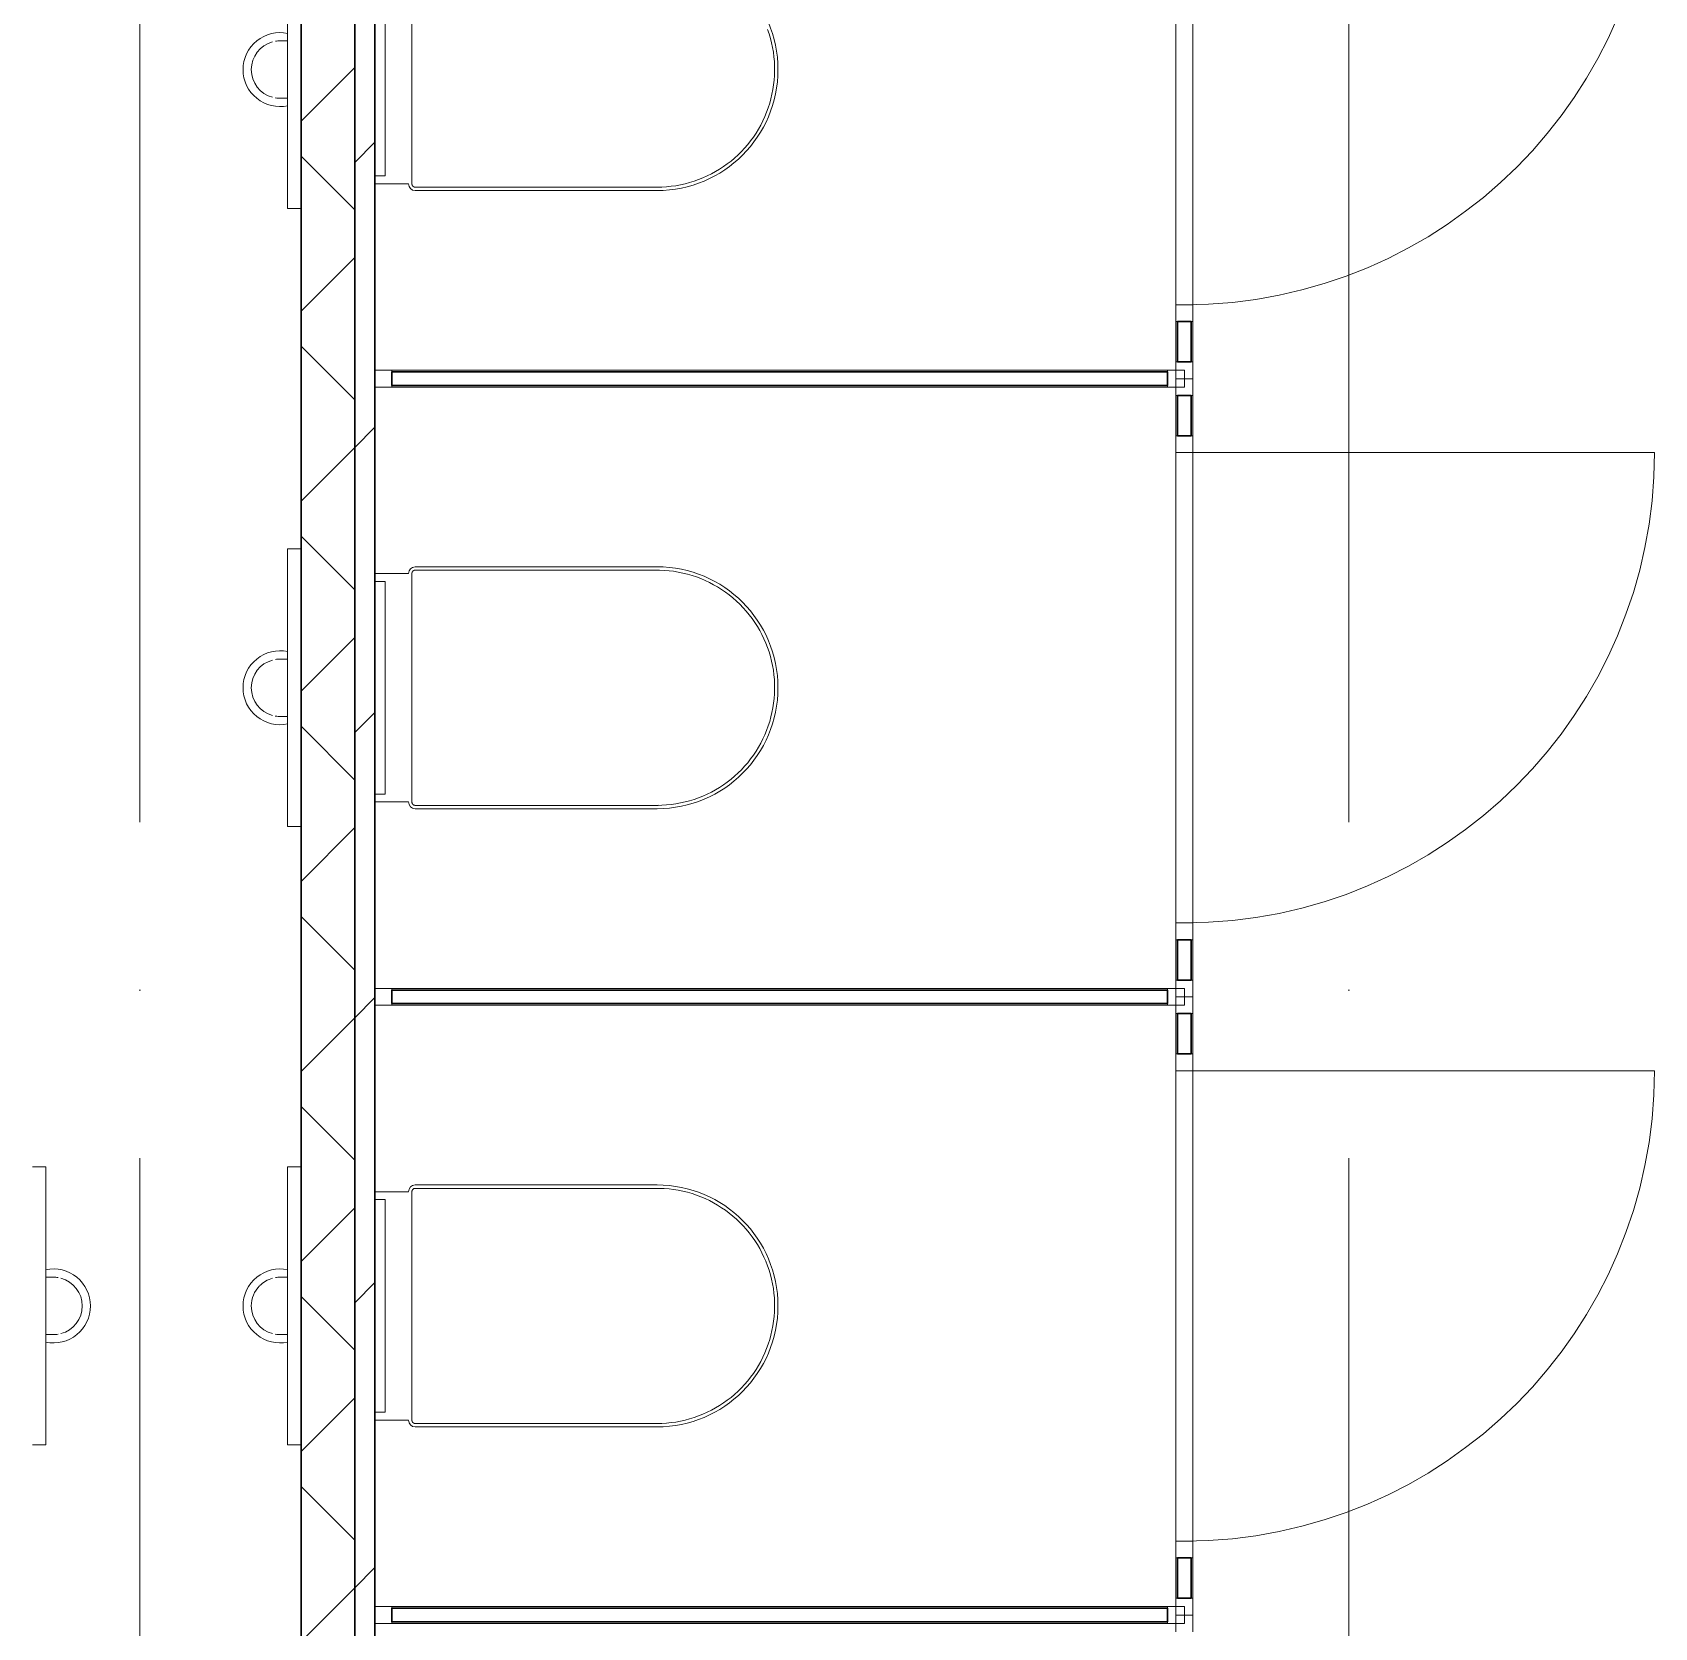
# Model space of a CAD drawing. Header units: millimetres. Extents: x -88595 to 880822, y -1054509 to -148035.
# Drawn here: x 163303 to 165718, y -271051 to -268677 of the extents above; entities that cross this region are included whole.
import ezdxf

# ---------------------------------------------------------------- set-up
doc = ezdxf.new("R2010")
doc.units = ezdxf.units.MM
doc.linetypes.add('ADSK_Линия сетки', pattern=[25, 20, -2.5, 0, -2.5])
for name, color, linetype, lineweight in [('Витраж', 7, 'Continuous', 9), ('Двери', 7, 'Continuous', 9), ('Оборудование', 7, 'Continuous', 18), ('Оси', 7, 'Continuous', 9), ('Сантехника', 7, 'Continuous', 18), ('Стены наружные', 7, 'Continuous', 18), ('Стены разрез', 7, 'Continuous', 30)]:
    doc.layers.add(name, color=color, linetype=linetype, lineweight=lineweight)

# ---------------------------------------------------------------- blocks, each defined once
blk = doc.blocks.new('1 этаж')
at = {"layer": 'Витраж'}
for p, q in [((201135.2, 659932.6), (201135.2, 659232.6)), ((201160.2, 659932.6), (201160.2, 659232.6)), ((201135.2, 659207.6), (201135.2, 659147.6)), ((201160.2, 659207.6), (201160.2, 659147.6)), ((201122.7, 659135.1), (199967.7, 659135.1)), ((201122.7, 659110.1), (199967.7, 659110.1)), ((201135.2, 659097.6), (201135.2, 659037.6)), ((201160.2, 659097.6), (201160.2, 659037.6)), ((201135.2, 659012.6), (201135.2, 658312.6)), ((201160.2, 659012.6), (201160.2, 658312.6)), ((201135.2, 658287.6), (201135.2, 658227.6)), ((201160.2, 658287.6), (201160.2, 658227.6)), ((201122.7, 658215.1), (199967.7, 658215.1)), ((201122.7, 658190.1), (199967.7, 658190.1)), ((201135.2, 658177.6), (201135.2, 658117.6)), ((201160.2, 658177.6), (201160.2, 658117.6)), ((201135.2, 658092.6), (201135.2, 657392.6)), ((201160.2, 658092.6), (201160.2, 657392.6)), ((201135.2, 657367.6), (201135.2, 657307.6)), ((201160.2, 657367.6), (201160.2, 657307.6)), ((201122.7, 657295.1), (199967.7, 657295.1)), ((201122.7, 657270.1), (199967.7, 657270.1))]:
    blk.add_line(p, q, dxfattribs=at)
at = {"layer": 'Витраж', "lineweight": 18, "extrusion": (0, 0, -1)}
for p, q in [((201160.2, 659232.6), (201135.2, 659232.6)), ((201135.2, 659232.6), (201135.2, 659207.6)), ((201160.2, 659207.6), (201160.2, 659232.6)), ((201135.2, 659207.6), (201160.2, 659207.6)), ((201147.7, 659135.1), (201122.7, 659135.1)), ((201122.7, 659135.1), (201122.7, 659110.1)), ((201147.7, 659110.1), (201147.7, 659135.1)), ((201122.7, 659110.1), (201147.7, 659110.1)), ((201160.2, 659122.6), (201135.2, 659122.6)), ((201135.2, 659122.6), (201135.2, 659097.6)), ((201160.2, 659097.6), (201160.2, 659122.6)), ((201135.2, 659097.6), (201160.2, 659097.6)), ((201160.2, 659037.6), (201135.2, 659037.6)), ((201135.2, 659037.6), (201135.2, 659012.6)), ((201160.2, 659012.6), (201160.2, 659037.6)), ((201135.2, 659012.6), (201160.2, 659012.6)), ((201160.2, 658312.6), (201135.2, 658312.6)), ((201135.2, 658312.6), (201135.2, 658287.6)), ((201160.2, 658287.6), (201160.2, 658312.6)), ((201135.2, 658287.6), (201160.2, 658287.6)), ((201147.7, 658215.1), (201122.7, 658215.1)), ((201122.7, 658215.1), (201122.7, 658190.1)), ((201147.7, 658190.1), (201147.7, 658215.1)), ((201122.7, 658190.1), (201147.7, 658190.1)), ((201160.2, 658202.6), (201135.2, 658202.6)), ((201135.2, 658202.6), (201135.2, 658177.6)), ((201160.2, 658177.6), (201160.2, 658202.6)), ((201135.2, 658177.6), (201160.2, 658177.6)), ((201160.2, 658117.6), (201135.2, 658117.6)), ((201135.2, 658117.6), (201135.2, 658092.6)), ((201160.2, 658092.6), (201160.2, 658117.6)), ((201135.2, 658092.6), (201160.2, 658092.6)), ((201160.2, 657392.6), (201135.2, 657392.6)), ((201135.2, 657392.6), (201135.2, 657367.6)), ((201160.2, 657367.6), (201160.2, 657392.6)), ((201135.2, 657367.6), (201160.2, 657367.6)), ((201147.7, 657295.1), (201122.7, 657295.1)), ((201122.7, 657295.1), (201122.7, 657270.1)), ((201147.7, 657270.1), (201147.7, 657295.1)), ((201122.7, 657270.1), (201147.7, 657270.1)), ((201160.2, 657282.6), (201135.2, 657282.6)), ((201135.2, 657282.6), (201135.2, 657257.6)), ((201160.2, 657257.6), (201160.2, 657282.6))]:
    blk.add_line(p, q, dxfattribs=at)
at = {"layer": 'Витраж', "lineweight": 18}
for p, q in [((199967.7, 659135.1), (199942.7, 659135.1)), ((199942.7, 659135.1), (199942.7, 659110.1)), ((199967.7, 659110.1), (199967.7, 659135.1)), ((201160.2, 659147.6), (201135.2, 659147.6)), ((201135.2, 659147.6), (201135.2, 659122.6)), ((201160.2, 659122.6), (201160.2, 659147.6)), ((199942.7, 659110.1), (199967.7, 659110.1)), ((201135.2, 659122.6), (201160.2, 659122.6)), ((199967.7, 658215.1), (199942.7, 658215.1)), ((199942.7, 658215.1), (199942.7, 658190.1)), ((199967.7, 658190.1), (199967.7, 658215.1)), ((201160.2, 658227.6), (201135.2, 658227.6)), ((201135.2, 658227.6), (201135.2, 658202.6)), ((201160.2, 658202.6), (201160.2, 658227.6)), ((199942.7, 658190.1), (199967.7, 658190.1)), ((201135.2, 658202.6), (201160.2, 658202.6)), ((199967.7, 657295.1), (199942.7, 657295.1)), ((199942.7, 657295.1), (199942.7, 657270.1)), ((199967.7, 657270.1), (199967.7, 657295.1)), ((201160.2, 657307.6), (201135.2, 657307.6)), ((201135.2, 657307.6), (201135.2, 657282.6)), ((201160.2, 657282.6), (201160.2, 657307.6)), ((199942.7, 657270.1), (199967.7, 657270.1)), ((201135.2, 657282.6), (201160.2, 657282.6))]:
    blk.add_line(p, q, dxfattribs=at)
at = {"layer": 'Двери'}
for p, q in [((201160.2, 659012.6), (201847.7, 659012.6)), ((201160.2, 658092.6), (201847.7, 658092.6))]:
    blk.add_line(p, q, dxfattribs=at)
for centre in [(201147.7, 659932.6), (201147.7, 659012.6), (201147.7, 658092.6)]:
    blk.add_arc(centre, 700, 270, 0, dxfattribs=at)
at = {"layer": 'Оси', "linetype": 'ADSK_Линия сетки', "ltscale": 100}
for p, q in [((199592.7, 662962.6), (199592.7, 631836.5)), ((201392.7, 662962.6), (201392.7, 631836.5))]:
    blk.add_line(p, q, dxfattribs=at)
at = {"layer": 'Сантехника', "lineweight": 9}
for p, q in [((199812.7, 659400.9), (199812.7, 659764.4)), ((199812.7, 659400.9), (199812.7, 659375.9)), ((199812.7, 659375.9), (199832.7, 659375.9)), ((199832.7, 658869.4), (199812.7, 658869.4)), ((199812.7, 658869.4), (199812.7, 658844.4)), ((199812.7, 658480.9), (199812.7, 658844.4)), ((199812.7, 658480.9), (199812.7, 658455.9)), ((199812.7, 658455.9), (199832.7, 658455.9)), ((199452.7, 657949.4), (199432.7, 657949.4)), ((199452.7, 657924.4), (199452.7, 657949.4)), ((199832.7, 657949.4), (199812.7, 657949.4)), ((199812.7, 657949.4), (199812.7, 657924.4)), ((199452.7, 657924.4), (199452.7, 657560.9)), ((199812.7, 657560.9), (199812.7, 657924.4)), ((199452.7, 657535.9), (199452.7, 657560.9)), ((199812.7, 657560.9), (199812.7, 657535.9)), ((199432.7, 657535.9), (199452.7, 657535.9)), ((199812.7, 657535.9), (199832.7, 657535.9))]:
    blk.add_line(p, q, dxfattribs=at)
at = {"layer": 'Сантехника'}
for p, q in [((199957.7, 659740.8), (199957.7, 659424.4)), ((199997.7, 659752.6), (199997.7, 659412.6)), ((199957.7, 659424.4), (199942.7, 659424.4)), ((199942.7, 659412.6), (199992.7, 659412.6)), ((200002.7, 659407.6), (200362.7, 659407.6)), ((200002.7, 659402.6), (200362.7, 659402.6)), ((200362.7, 658842.6), (200002.7, 658842.6)), ((200362.7, 658837.6), (200002.7, 658837.6)), ((199992.7, 658832.6), (199942.7, 658832.6)), ((199942.7, 658820.8), (199957.7, 658820.8)), ((199957.7, 658820.8), (199957.7, 658504.4)), ((199997.7, 658832.6), (199997.7, 658492.6)), ((199957.7, 658504.4), (199942.7, 658504.4)), ((199942.7, 658492.6), (199992.7, 658492.6)), ((200002.7, 658487.6), (200362.7, 658487.6)), ((200002.7, 658482.6), (200362.7, 658482.6)), ((200362.7, 657922.6), (200002.7, 657922.6)), ((199992.7, 657912.6), (199942.7, 657912.6)), ((199942.7, 657900.8), (199957.7, 657900.8)), ((199957.7, 657900.8), (199957.7, 657584.4)), ((199997.7, 657912.6), (199997.7, 657572.6)), ((200362.7, 657917.6), (200002.7, 657917.6)), ((199957.7, 657584.4), (199942.7, 657584.4)), ((199942.7, 657572.6), (199992.7, 657572.6)), ((200002.7, 657567.6), (200362.7, 657567.6)), ((200002.7, 657562.6), (200362.7, 657562.6))]:
    blk.add_line(p, q, dxfattribs=at)
at = {"layer": 'Сантехника', "flags": 128}
for points in [[(200362.7, 659407.6), (200369.7, 659407.7), (200376.7, 659408.2), (200383.7, 659408.9), (200390.6, 659409.8), (200397.5, 659411.1), (200404.3, 659412.6), (200411.1, 659414.4), (200417.8, 659416.5), (200424.4, 659418.8), (200430.9, 659421.4), (200437.3, 659424.3), (200443.5, 659427.4), (200449.7, 659430.7), (200455.7, 659434.3), (200461.5, 659438.2), (200467.2, 659442.2), (200472.8, 659446.5), (200478.1, 659451), (200483.3, 659455.8), (200488.2, 659460.7), (200493, 659465.8), (200497.6, 659471.1), (200501.9, 659476.6), (200506.1, 659482.2), (200510, 659488.1), (200513.6, 659494), (200517.1, 659500.1), (200520.2, 659506.4), (200523.2, 659512.7), (200525.8, 659519.2), (200528.2, 659525.8), (200530.4, 659532.4), (200532.2, 659539.2), (200533.8, 659546), (200535.2, 659552.9), (200536.2, 659559.8), (200537, 659566.7), (200537.5, 659573.7), (200537.7, 659580.7), (200537.6, 659587.7), (200537.3, 659594.7), (200536.7, 659601.7), (200535.8, 659608.6), (200534.6, 659615.5), (200533.1, 659622.4), (200531.4, 659629.1), (200529.4, 659635.9), (200527.1, 659642.5)], [(199997.7, 659412.6), (199997.7, 659412.4), (199997.7, 659412.2), (199997.7, 659412), (199997.8, 659411.8), (199997.8, 659411.6), (199997.9, 659411.4), (199997.9, 659411.2), (199998, 659411), (199998, 659410.8), (199998.1, 659410.7), (199998.2, 659410.5), (199998.3, 659410.3), (199998.4, 659410.1), (199998.5, 659409.9), (199998.6, 659409.8), (199998.7, 659409.6), (199998.8, 659409.5), (199999, 659409.3), (199999.1, 659409.2), (199999.2, 659409), (199999.4, 659408.9), (199999.5, 659408.8), (199999.7, 659408.6), (199999.8, 659408.5), (200000, 659408.4), (200000.2, 659408.3), (200000.4, 659408.2), (200000.5, 659408.1), (200000.7, 659408), (200000.9, 659407.9), (200001.1, 659407.9), (200001.3, 659407.8), (200001.5, 659407.8), (200001.7, 659407.7), (200001.9, 659407.7), (200002.1, 659407.6), (200002.3, 659407.6), (200002.5, 659407.6), (200002.7, 659407.6), (200002.7, 659407.6)], [(200002.7, 658837.6), (200002.5, 658837.6), (200002.3, 658837.6), (200002.1, 658837.6), (200001.9, 658837.5), (200001.7, 658837.5), (200001.5, 658837.5), (200001.3, 658837.4), (200001.1, 658837.4), (200000.9, 658837.3), (200000.8, 658837.2), (200000.6, 658837.1), (200000.4, 658837), (200000.2, 658836.9), (200000.1, 658836.8), (199999.9, 658836.7), (199999.7, 658836.6), (199999.6, 658836.5), (199999.4, 658836.4), (199999.3, 658836.2), (199999.1, 658836.1), (199999, 658835.9), (199998.9, 658835.8), (199998.7, 658835.6), (199998.6, 658835.5), (199998.5, 658835.3), (199998.4, 658835.1), (199998.3, 658835), (199998.2, 658834.8), (199998.1, 658834.6), (199998.1, 658834.4), (199998, 658834.2), (199997.9, 658834), (199997.9, 658833.8), (199997.8, 658833.7), (199997.8, 658833.5), (199997.8, 658833.3), (199997.7, 658833.1), (199997.7, 658832.9), (199997.7, 658832.7), (199997.7, 658832.6)], [(200362.7, 658487.6), (200369.7, 658487.7), (200376.7, 658488.2), (200383.7, 658488.9), (200390.6, 658489.8), (200397.5, 658491.1), (200404.3, 658492.6), (200411.1, 658494.4), (200417.8, 658496.5), (200424.4, 658498.8), (200430.9, 658501.4), (200437.3, 658504.3), (200443.5, 658507.4), (200449.7, 658510.7), (200455.7, 658514.3), (200461.5, 658518.2), (200467.2, 658522.2), (200472.8, 658526.5), (200478.1, 658531), (200483.3, 658535.8), (200488.2, 658540.7), (200493, 658545.8), (200497.6, 658551.1), (200501.9, 658556.6), (200506.1, 658562.2), (200510, 658568.1), (200513.6, 658574), (200517.1, 658580.1), (200520.2, 658586.4), (200523.2, 658592.7), (200525.8, 658599.2), (200528.2, 658605.8), (200530.4, 658612.4), (200532.2, 658619.2), (200533.8, 658626), (200535.2, 658632.9), (200536.2, 658639.8), (200537, 658646.7), (200537.5, 658653.7), (200537.7, 658660.7), (200537.6, 658667.7), (200537.3, 658674.7), (200536.7, 658681.7), (200535.8, 658688.6), (200534.6, 658695.5), (200533.1, 658702.4), (200531.4, 658709.1), (200529.4, 658715.9), (200527.1, 658722.5), (200524.6, 658729), (200521.8, 658735.4), (200518.8, 658741.7), (200515.5, 658747.9), (200512, 658754), (200508.2, 658759.9), (200504.2, 658765.6), (200500, 658771.2), (200495.5, 658776.6), (200490.9, 658781.8), (200486, 658786.8), (200480.9, 658791.6), (200475.7, 658796.3), (200470.2, 658800.7), (200464.6, 658804.9), (200458.8, 658808.8), (200452.9, 658812.6), (200446.9, 658816), (200440.7, 658819.3), (200434.3, 658822.3), (200427.9, 658825), (200421.3, 658827.5), (200414.7, 658829.7), (200408, 658831.7), (200401.2, 658833.3), (200394.3, 658834.7), (200387.4, 658835.9), (200380.5, 658836.7), (200373.5, 658837.3), (200366.5, 658837.6), (200362.7, 658837.6)], [(199997.7, 658492.6), (199997.7, 658492.4), (199997.7, 658492.2), (199997.7, 658492), (199997.8, 658491.8), (199997.8, 658491.6), (199997.9, 658491.4), (199997.9, 658491.2), (199998, 658491), (199998, 658490.8), (199998.1, 658490.7), (199998.2, 658490.5), (199998.3, 658490.3), (199998.4, 658490.1), (199998.5, 658489.9), (199998.6, 658489.8), (199998.7, 658489.6), (199998.8, 658489.5), (199999, 658489.3), (199999.1, 658489.2), (199999.2, 658489), (199999.4, 658488.9), (199999.5, 658488.8), (199999.7, 658488.6), (199999.8, 658488.5), (200000, 658488.4), (200000.2, 658488.3), (200000.4, 658488.2), (200000.5, 658488.1), (200000.7, 658488), (200000.9, 658487.9), (200001.1, 658487.9), (200001.3, 658487.8), (200001.5, 658487.8), (200001.7, 658487.7), (200001.9, 658487.7), (200002.1, 658487.6), (200002.3, 658487.6), (200002.5, 658487.6), (200002.7, 658487.6), (200002.7, 658487.6)], [(200002.7, 657917.6), (200002.5, 657917.6), (200002.3, 657917.6), (200002.1, 657917.6), (200001.9, 657917.5), (200001.7, 657917.5), (200001.5, 657917.5), (200001.3, 657917.4), (200001.1, 657917.4), (200000.9, 657917.3), (200000.8, 657917.2), (200000.6, 657917.1), (200000.4, 657917), (200000.2, 657916.9), (200000.1, 657916.8), (199999.9, 657916.7), (199999.7, 657916.6), (199999.6, 657916.5), (199999.4, 657916.4), (199999.3, 657916.2), (199999.1, 657916.1), (199999, 657915.9), (199998.9, 657915.8), (199998.7, 657915.6), (199998.6, 657915.5), (199998.5, 657915.3), (199998.4, 657915.1), (199998.3, 657915), (199998.2, 657914.8), (199998.1, 657914.6), (199998.1, 657914.4), (199998, 657914.2), (199997.9, 657914), (199997.9, 657913.8), (199997.8, 657913.7), (199997.8, 657913.5), (199997.8, 657913.3), (199997.7, 657913.1), (199997.7, 657912.9), (199997.7, 657912.7), (199997.7, 657912.6)], [(200362.7, 657567.6), (200369.7, 657567.7), (200376.7, 657568.2), (200383.7, 657568.9), (200390.6, 657569.8), (200397.5, 657571.1), (200404.3, 657572.6), (200411.1, 657574.4), (200417.8, 657576.5), (200424.4, 657578.8), (200430.9, 657581.4), (200437.3, 657584.3), (200443.5, 657587.4), (200449.7, 657590.7), (200455.7, 657594.3), (200461.5, 657598.2), (200467.2, 657602.2), (200472.8, 657606.5), (200478.1, 657611), (200483.3, 657615.8), (200488.2, 657620.7), (200493, 657625.8), (200497.6, 657631.1), (200501.9, 657636.6), (200506.1, 657642.2), (200510, 657648.1), (200513.6, 657654), (200517.1, 657660.1), (200520.2, 657666.4), (200523.2, 657672.7), (200525.8, 657679.2), (200528.2, 657685.8), (200530.4, 657692.4), (200532.2, 657699.2), (200533.8, 657706), (200535.2, 657712.9), (200536.2, 657719.8), (200537, 657726.7), (200537.5, 657733.7), (200537.7, 657740.7), (200537.6, 657747.7), (200537.3, 657754.7), (200536.7, 657761.7), (200535.8, 657768.6), (200534.6, 657775.5), (200533.1, 657782.4), (200531.4, 657789.1), (200529.4, 657795.9), (200527.1, 657802.5), (200524.6, 657809), (200521.8, 657815.4), (200518.8, 657821.7), (200515.5, 657827.9), (200512, 657834), (200508.2, 657839.9), (200504.2, 657845.6), (200500, 657851.2), (200495.5, 657856.6), (200490.9, 657861.8), (200486, 657866.8), (200480.9, 657871.6), (200475.7, 657876.3), (200470.2, 657880.7), (200464.6, 657884.9), (200458.8, 657888.8), (200452.9, 657892.6), (200446.9, 657896), (200440.7, 657899.3), (200434.3, 657902.3), (200427.9, 657905), (200421.3, 657907.5), (200414.7, 657909.7), (200408, 657911.7), (200401.2, 657913.3), (200394.3, 657914.7), (200387.4, 657915.9), (200380.5, 657916.7), (200373.5, 657917.3), (200366.5, 657917.6), (200362.7, 657917.6)], [(199997.7, 657572.6), (199997.7, 657572.4), (199997.7, 657572.2), (199997.7, 657572), (199997.8, 657571.8), (199997.8, 657571.6), (199997.9, 657571.4), (199997.9, 657571.2), (199998, 657571), (199998, 657570.8), (199998.1, 657570.7), (199998.2, 657570.5), (199998.3, 657570.3), (199998.4, 657570.1), (199998.5, 657569.9), (199998.6, 657569.8), (199998.7, 657569.6), (199998.8, 657569.5), (199999, 657569.3), (199999.1, 657569.2), (199999.2, 657569), (199999.4, 657568.9), (199999.5, 657568.8), (199999.7, 657568.6), (199999.8, 657568.5), (200000, 657568.4), (200000.2, 657568.3), (200000.4, 657568.2), (200000.5, 657568.1), (200000.7, 657568), (200000.9, 657567.9), (200001.1, 657567.9), (200001.3, 657567.8), (200001.5, 657567.8), (200001.7, 657567.7), (200001.9, 657567.7), (200002.1, 657567.6), (200002.3, 657567.6), (200002.5, 657567.6), (200002.7, 657567.6), (200002.7, 657567.6)]]:
    blk.add_lwpolyline(points, dxfattribs=at)
at = {"layer": 'Сантехника', "lineweight": 9, "flags": 128}
for points in [[(199811.6, 659625.3), (199810.5, 659625.3), (199809.4, 659625.3), (199808.4, 659625.3), (199807.5, 659625.3), (199806.6, 659625.3), (199805.8, 659625.3), (199805, 659625.3), (199804.3, 659625.3), (199803.7, 659625.3), (199803.2, 659625.3), (199802.7, 659625.3), (199802.3, 659625.3), (199801.9, 659625.3), (199801.6, 659625.3), (199801.4, 659625.3), (199801.3, 659625.3), (199801.3, 659625.3), (199801.3, 659625.3)], [(199801.3, 659539.9), (199801.3, 659539.9), (199801.4, 659539.9), (199801.6, 659539.9), (199801.8, 659539.9), (199802.2, 659539.9), (199802.6, 659539.9), (199803, 659539.9), (199803.5, 659539.9), (199804.1, 659539.9), (199804.8, 659539.9), (199805.6, 659539.9), (199806.3, 659539.9), (199807.2, 659539.9), (199808.1, 659539.9), (199809.1, 659539.9), (199810.2, 659539.9), (199811.3, 659539.9), (199812.4, 659539.9)], [(199811.6, 658705.3), (199810.5, 658705.3), (199809.4, 658705.3), (199808.4, 658705.3), (199807.5, 658705.3), (199806.6, 658705.3), (199805.8, 658705.3), (199805, 658705.3), (199804.3, 658705.3), (199803.7, 658705.3), (199803.2, 658705.3), (199802.7, 658705.3), (199802.3, 658705.3), (199801.9, 658705.3), (199801.6, 658705.3), (199801.4, 658705.3), (199801.3, 658705.3), (199801.3, 658705.3), (199801.3, 658705.3)], [(199801.3, 658619.9), (199801.3, 658619.9), (199801.4, 658619.9), (199801.6, 658619.9), (199801.8, 658619.9), (199802.2, 658619.9), (199802.6, 658619.9), (199803, 658619.9), (199803.5, 658619.9), (199804.1, 658619.9), (199804.8, 658619.9), (199805.6, 658619.9), (199806.3, 658619.9), (199807.2, 658619.9), (199808.1, 658619.9), (199809.1, 658619.9), (199810.2, 658619.9), (199811.3, 658619.9), (199812.4, 658619.9)], [(199464.2, 657785.3), (199464.1, 657785.3), (199464, 657785.3), (199463.8, 657785.3), (199463.6, 657785.3), (199463.3, 657785.3), (199462.9, 657785.3), (199462.4, 657785.3), (199461.9, 657785.3), (199461.3, 657785.3), (199460.6, 657785.3), (199459.9, 657785.3), (199459.1, 657785.3), (199458.2, 657785.3), (199457.3, 657785.3), (199456.3, 657785.3), (199455.3, 657785.3), (199454.1, 657785.3), (199453, 657785.3)], [(199811.6, 657785.3), (199810.5, 657785.3), (199809.4, 657785.3), (199808.4, 657785.3), (199807.5, 657785.3), (199806.6, 657785.3), (199805.8, 657785.3), (199805, 657785.3), (199804.3, 657785.3), (199803.7, 657785.3), (199803.2, 657785.3), (199802.7, 657785.3), (199802.3, 657785.3), (199801.9, 657785.3), (199801.6, 657785.3), (199801.4, 657785.3), (199801.3, 657785.3), (199801.3, 657785.3), (199801.3, 657785.3)], [(199453.8, 657699.9), (199455, 657699.9), (199456, 657699.9), (199457, 657699.9), (199458, 657699.9), (199458.8, 657699.9), (199459.7, 657699.9), (199460.4, 657699.9), (199461.1, 657699.9), (199461.7, 657699.9), (199462.3, 657699.9), (199462.8, 657699.9), (199463.2, 657699.9), (199463.5, 657699.9), (199463.8, 657699.9), (199464, 657699.9), (199464.1, 657699.9), (199464.2, 657699.9), (199464.2, 657699.9)], [(199801.3, 657699.9), (199801.3, 657699.9), (199801.4, 657699.9), (199801.6, 657699.9), (199801.8, 657699.9), (199802.2, 657699.9), (199802.6, 657699.9), (199803, 657699.9), (199803.5, 657699.9), (199804.1, 657699.9), (199804.8, 657699.9), (199805.6, 657699.9), (199806.3, 657699.9), (199807.2, 657699.9), (199808.1, 657699.9), (199809.1, 657699.9), (199810.2, 657699.9), (199811.3, 657699.9), (199812.4, 657699.9)]]:
    blk.add_lwpolyline(points, dxfattribs=at)
at = {"layer": 'Сантехника'}
for centre, radius, start, end in [((200362.7, 659582.6), 180, 270, 90), ((200002.7, 659412.6), 10, 180, 270), ((200002.7, 659412.6), 5, 180, 210), ((200002.7, 659412.6), 5, 180, 210), ((200002.7, 659412.6), 5, 180, 210), ((200002.7, 659412.6), 5, 240, 270), ((200002.7, 659412.6), 5, 240, 270), ((200002.7, 659412.6), 5, 240, 255), ((200362.7, 659582.6), 175, 270, 270.9078), ((200362.7, 659582.6), 175, 270, 270.9078), ((200002.7, 658832.6), 10, 90, 180), ((200002.7, 658832.6), 5, 90, 120), ((200002.7, 658832.6), 5, 90, 120), ((200002.7, 658832.6), 5, 105, 120), ((200362.7, 658662.6), 180, 270, 90), ((200362.7, 658662.6), 175, 89.0922, 90), ((200362.7, 658662.6), 175, 89.0922, 90), ((200002.7, 658832.6), 5, 150, 180), ((200002.7, 658832.6), 5, 150, 180), ((200002.7, 658832.6), 5, 150, 180), ((200002.7, 658492.6), 10, 180, 270), ((200002.7, 658492.6), 5, 180, 210), ((200002.7, 658492.6), 5, 180, 210), ((200002.7, 658492.6), 5, 180, 210), ((200002.7, 658492.6), 5, 240, 270), ((200002.7, 658492.6), 5, 240, 270), ((200002.7, 658492.6), 5, 240, 255), ((200362.7, 658662.6), 175, 270, 270.9078), ((200362.7, 658662.6), 175, 270, 270.9078), ((200002.7, 657912.6), 10, 90, 180), ((200362.7, 657742.6), 180, 270, 90), ((200002.7, 657912.6), 5, 150, 180), ((200002.7, 657912.6), 5, 150, 180), ((200002.7, 657912.6), 5, 150, 180), ((200002.7, 657912.6), 5, 90, 120), ((200002.7, 657912.6), 5, 90, 120), ((200002.7, 657912.6), 5, 105, 120), ((200362.7, 657742.6), 175, 89.0922, 90), ((200362.7, 657742.6), 175, 89.0922, 90), ((200002.7, 657572.6), 10, 180, 270), ((200002.7, 657572.6), 5, 180, 210), ((200002.7, 657572.6), 5, 180, 210), ((200002.7, 657572.6), 5, 180, 210), ((200002.7, 657572.6), 5, 240, 270), ((200002.7, 657572.6), 5, 240, 270), ((200002.7, 657572.6), 5, 240, 255), ((200362.7, 657742.6), 175, 270, 270.9078), ((200362.7, 657742.6), 175, 270, 270.9078)]:
    blk.add_arc(centre, radius, start, end, dxfattribs=at)
at = {"layer": 'Сантехника', "lineweight": 9}
for centre, radius, start, end in [((199801.3, 659582.6), 55, 77.9742, 180), ((199801.3, 659582.6), 42.7, 105, 180), ((199801.3, 659582.6), 42.7, 90, 99.1301), ((199801.3, 659582.6), 42.7, 90, 92.0828), ((199801.3, 659582.6), 55, 180, 282.0258), ((199801.3, 659582.6), 42.7, 180, 255), ((199801.3, 659582.6), 42.7, 260.5014, 272.7572), ((199801.3, 659582.6), 42.7, 267.4662, 270), ((199801.3, 658662.6), 55, 77.9742, 180), ((199801.3, 658662.6), 42.7, 105, 180), ((199801.3, 658662.6), 42.7, 90, 99.1301), ((199801.3, 658662.6), 42.7, 90, 92.0828), ((199801.3, 658662.6), 55, 180, 282.0258), ((199801.3, 658662.6), 42.7, 180, 255), ((199801.3, 658662.6), 42.7, 260.5014, 272.7572), ((199801.3, 658662.6), 42.7, 267.4662, 270), ((199464.2, 657742.6), 55, 0, 102.0258), ((199464.2, 657742.6), 42.7, 92.2417, 94.1976), ((199464.2, 657742.6), 42.7, 87.9172, 90), ((199464.2, 657742.6), 42.7, 80.8699, 90), ((199464.2, 657742.6), 42.7, 0, 75), ((199801.3, 657742.6), 55, 77.9742, 180), ((199801.3, 657742.6), 42.7, 105, 135), ((199801.3, 657742.6), 42.7, 90, 99.1301), ((199801.3, 657742.6), 42.7, 90, 92.0828), ((199801.3, 657742.6), 42.7, 85.8024, 87.7583), ((199801.3, 657742.6), 42.7, 135.4308, 180), ((199464.2, 657742.6), 55, 257.9742, 0), ((199464.2, 657742.6), 42.7, 285, 0), ((199801.3, 657742.6), 55, 180, 282.0258), ((199801.3, 657742.6), 42.7, 180, 255), ((199464.2, 657742.6), 42.7, 267.2428, 279.4986), ((199464.2, 657742.6), 42.7, 270, 272.5338), ((199801.3, 657742.6), 42.7, 260.5014, 272.7572), ((199801.3, 657742.6), 42.7, 267.4662, 270)]:
    blk.add_arc(centre, radius, start, end, dxfattribs=at)
at = {"layer": 'Стены наружные', "lineweight": 30}
for p, q in [((199832.7, 660262.6), (199832.7, 656332.6)), ((199912.7, 656332.6), (199912.7, 660262.6)), ((199942.7, 656362.6), (199942.7, 660232.6))]:
    blk.add_line(p, q, dxfattribs=at)
at = {"layer": 'Стены наружные', "linetype": 'Continuous', "lineweight": 9}
for p, q in [((199832.7, 659505.9), (199912.7, 659585.9)), ((199912.7, 659444.4), (199942.7, 659474.4)), ((199912.7, 659373.7), (199832.7, 659453.7)), ((199832.7, 659223), (199912.7, 659303)), ((199912.7, 659090.9), (199832.7, 659170.9)), ((199912.7, 659020.2), (199942.7, 659050.2)), ((199832.7, 658940.2), (199912.7, 659020.2)), ((199912.7, 658808.1), (199832.7, 658888.1)), ((199832.7, 658657.3), (199912.7, 658737.3)), ((199912.7, 658595.9), (199942.7, 658625.9)), ((199912.7, 658525.2), (199832.7, 658605.2)), ((199832.7, 658374.5), (199912.7, 658454.5)), ((199912.7, 658242.4), (199832.7, 658322.4)), ((199912.7, 658171.6), (199942.7, 658201.6)), ((199832.7, 658091.6), (199912.7, 658171.6)), ((199912.7, 657959.5), (199832.7, 658039.5)), ((199832.7, 657808.8), (199912.7, 657888.8)), ((199912.7, 657747.4), (199942.7, 657777.4)), ((199912.7, 657676.7), (199832.7, 657756.7)), ((199832.7, 657526), (199912.7, 657606)), ((199912.7, 657393.8), (199832.7, 657473.8)), ((199912.7, 657323.1), (199942.7, 657353.1)), ((199832.7, 657243.1), (199912.7, 657323.1))]:
    blk.add_line(p, q, dxfattribs=at)
at = {"layer": 'Стены разрез'}
for p, q in [((201157.7, 659207.6), (201137.7, 659207.6)), ((201137.7, 659207.6), (201137.7, 659147.6)), ((201157.7, 659147.6), (201157.7, 659207.6)), ((201122.7, 659132.6), (199967.7, 659132.6)), ((199967.7, 659132.6), (199967.7, 659112.6)), ((201122.7, 659112.6), (201122.7, 659132.6)), ((201137.7, 659147.6), (201157.7, 659147.6)), ((199967.7, 659112.6), (201122.7, 659112.6)), ((201157.7, 659097.6), (201137.7, 659097.6)), ((201137.7, 659097.6), (201137.7, 659037.6)), ((201157.7, 659037.6), (201157.7, 659097.6)), ((201137.7, 659037.6), (201157.7, 659037.6)), ((201157.7, 658287.6), (201137.7, 658287.6)), ((201137.7, 658287.6), (201137.7, 658227.6)), ((201157.7, 658227.6), (201157.7, 658287.6)), ((201122.7, 658212.6), (199967.7, 658212.6)), ((199967.7, 658212.6), (199967.7, 658192.6)), ((201122.7, 658192.6), (201122.7, 658212.6)), ((201137.7, 658227.6), (201157.7, 658227.6)), ((199967.7, 658192.6), (201122.7, 658192.6)), ((201157.7, 658177.6), (201137.7, 658177.6)), ((201137.7, 658177.6), (201137.7, 658117.6)), ((201157.7, 658117.6), (201157.7, 658177.6)), ((201137.7, 658117.6), (201157.7, 658117.6)), ((201157.7, 657367.6), (201137.7, 657367.6)), ((201137.7, 657367.6), (201137.7, 657307.6)), ((201157.7, 657307.6), (201157.7, 657367.6)), ((201122.7, 657292.6), (199967.7, 657292.6)), ((199967.7, 657292.6), (199967.7, 657272.6)), ((201122.7, 657272.6), (201122.7, 657292.6)), ((201137.7, 657307.6), (201157.7, 657307.6)), ((199967.7, 657272.6), (201122.7, 657272.6))]:
    blk.add_line(p, q, dxfattribs=at)

msp = doc.modelspace()

# ---------------------------------------------------------------- block references
at = {"layer": 'Оборудование', "color": 5, "true_color": 0x0000ff}
msp.add_blockref('1 этаж', (-36129.5, -928314.5), dxfattribs=at)

doc.saveas('drawing.dxf')
